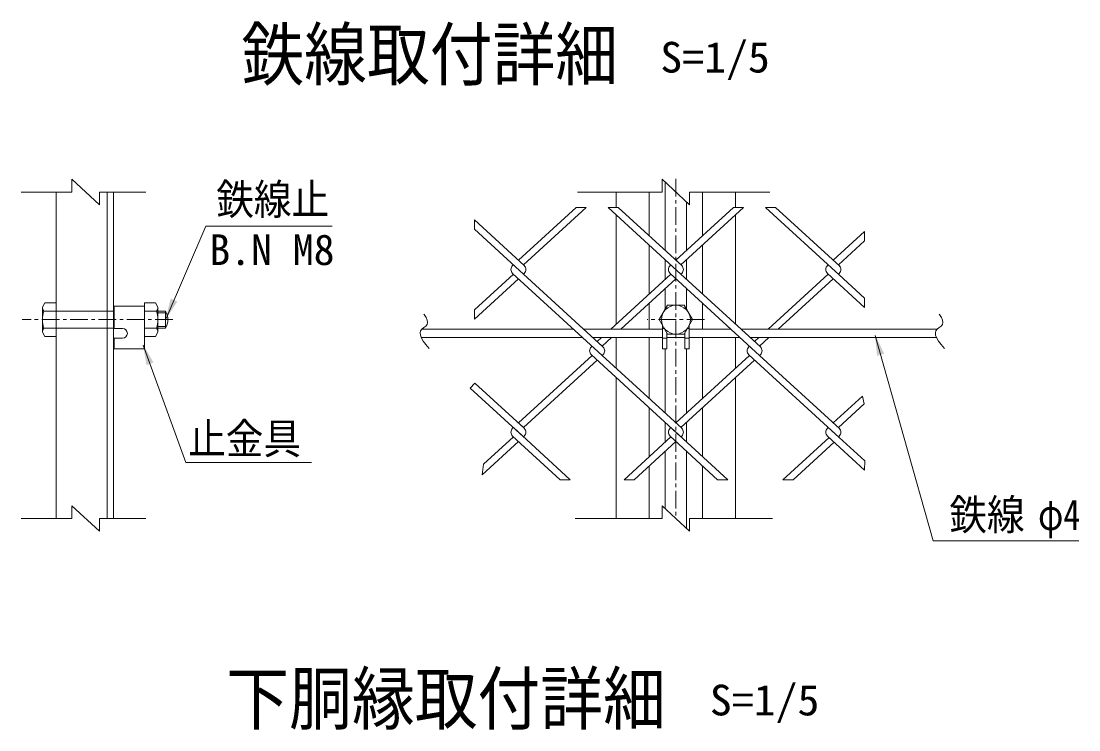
# Model space of a CAD drawing. Units: millimetres, scale not verified, with parts at other scales. Extents: x -4455 to 4455, y -3150 to 3150.
# Drawn here: x 1430 to 2922, y 526 to 1526 of the extents above; entities that cross this region are included whole.
import ezdxf
from ezdxf.enums import TextEntityAlignment as Align

# ---------------------------------------------------------------- set-up
doc = ezdxf.new("R2010")
doc.units = ezdxf.units.MM
doc.header["$LTSCALE"] = 20
doc.linetypes.add('DASHED', pattern=[7.5, 6, -1.5])
doc.linetypes.add('USER1', pattern=[2, 1.25, -0.25, 0.25, -0.25])
doc.layers.add('0-4_7詳細', color=7, linetype='Continuous', lineweight=18)
doc.styles.add('ＭＳ ゴシック', font='')
doc.styles.get('ＭＳ ゴシック').set_extended_font_data('MS Gothic')

msp = doc.modelspace()

# ---------------------------------------------------------------- linework, layer by layer
at = {"layer": '0-4_7詳細', "color": 4}
for p, q in [((1501.43, 1284.68), (1501.43, 1302.68)), ((1540.2, 1266.68), (1501.43, 1302.68)), ((2372.62, 1266.68), (2333.85, 1302.68)), ((2333.85, 1284.68), (2333.85, 1302.68)), ((1501.43, 1284.68), (1429.86, 1284.68)), ((1540.2, 1284.68), (1605.47, 1284.68)), ((1540.2, 1284.68), (1540.2, 1266.68)), ((2333.85, 1284.68), (2214.27, 1284.68)), ((2372.62, 1284.68), (2485.78, 1284.68)), ((2372.62, 1284.68), (2372.62, 1266.68)), ((1540.2, 806.18), (1501.43, 842.18)), ((1501.43, 824.18), (1501.43, 842.18)), ((2372.62, 806.18), (2333.85, 842.18)), ((2333.85, 824.18), (2333.85, 842.18)), ((1501.43, 824.18), (1429.86, 824.18)), ((1540.2, 824.18), (1605.47, 824.18)), ((1540.2, 824.18), (1540.2, 806.18)), ((2333.85, 824.18), (2211.03, 824.18)), ((2372.62, 824.18), (2372.62, 806.18)), ((2372.62, 824.18), (2489.43, 824.18))]:
    msp.add_line(p, q, dxfattribs=at)
at = {"layer": '0-4_7詳細'}
for p, q in [((2338.23, 1298.6), (2338.23, 1202.26)), ((1479.03, 1284.68), (1479.03, 824.18)), ((1551.03, 1284.68), (1551.03, 824.18)), ((1560.03, 1284.68), (1560.03, 824.18)), ((2269.23, 1284.68), (2269.23, 1263.07)), ((2315.73, 1284.68), (2315.73, 1222.87)), ((2390.73, 1284.68), (2390.73, 1222.87)), ((2437.23, 1284.68), (2437.23, 1263.07)), ((2368.23, 1270.75), (2368.23, 1202.26)), ((2269.23, 1252.46), (2269.23, 1098.52)), ((2437.23, 1252.46), (2437.23, 1098.52)), ((2315.73, 1209.85), (2315.73, 1141.13)), ((2390.73, 1209.85), (2390.73, 1141.13)), ((2338.23, 1189.23), (2338.23, 1161.74)), ((2346.13, 1182), (2345.06, 1181.02)), ((2346.13, 1182), (2345.06, 1181.02)), ((2368.23, 1189.23), (2368.23, 1161.74)), ((2338.23, 1148.72), (2338.23, 1119.46)), ((2368.23, 1148.72), (2368.23, 1119.46)), ((1459.83, 1122.46), (1463.15, 1128.22)), ((1459.83, 1086.94), (1459.83, 1122.46)), ((1463.15, 1128.22), (1479.03, 1128.22)), ((1479.03, 1081.18), (1479.03, 1128.22)), ((1561.05, 1123.66), (1561.05, 1092.16)), ((1561.05, 1123.66), (1603.65, 1123.66)), ((1603.65, 1081.18), (1603.65, 1128.22)), ((1619.52, 1128.22), (1603.65, 1128.22)), ((1603.65, 1123.66), (1603.65, 1063.66)), ((1622.85, 1122.46), (1619.52, 1128.22)), ((1622.85, 1086.94), (1622.85, 1122.46)), ((2315.73, 1128.11), (2315.73, 1091.35)), ((2390.73, 1128.11), (2390.73, 1091.35)), ((1461.89, 1116.7), (1479.03, 1116.7)), ((1620.79, 1116.7), (1603.65, 1116.7)), ((1622.85, 1116.7), (1633.51, 1116.7)), ((1633.51, 1092.7), (1633.51, 1116.7)), ((1461.89, 1092.7), (1479.03, 1092.7)), ((1561.05, 1092.16), (1572.9, 1092.16)), ((1620.79, 1092.7), (1603.65, 1092.7)), ((1622.85, 1092.7), (1633.51, 1092.7)), ((1994.91, 1091.35), (2208.82, 1091.35)), ((2223.03, 1091.35), (2334.48, 1091.35)), ((2334.48, 1096.44), (2334.48, 1063.66)), ((2336.95, 1092.16), (2334.48, 1092.16)), ((2369.51, 1092.16), (2371.98, 1092.16)), ((2371.98, 1096.44), (2371.98, 1063.66)), ((2371.98, 1091.35), (2430.84, 1091.35)), ((2445.05, 1091.35), (2721.58, 1091.35)), ((1459.83, 1086.94), (1463.15, 1081.18)), ((1463.15, 1081.18), (1479.03, 1081.18)), ((1560.03, 956.35), (1560.03, 1076.35)), ((1561.05, 1078.66), (1561.05, 1063.66)), ((1561.05, 1078.66), (1572.9, 1078.66)), ((1994.18, 1079.35), (2221.91, 1079.35)), ((2236.12, 1079.35), (2334.48, 1079.35)), ((2269.23, 1079.35), (2269.23, 1035.99)), ((2315.73, 1079.35), (2315.73, 993.38)), ((2340.48, 1078.66), (2334.48, 1078.66)), ((2340.48, 1086.05), (2340.48, 1063.66)), ((2340.48, 1079.35), (2365.98, 1079.35)), ((2365.98, 1078.66), (2371.98, 1078.66)), ((2371.98, 1079.35), (2443.94, 1079.35)), ((2390.73, 1079.35), (2390.73, 993.38)), ((2437.23, 1079.35), (2437.23, 1035.99)), ((2458.15, 1079.35), (2720.85, 1079.35)), ((1561.05, 1063.66), (1603.65, 1063.66)), ((2340.48, 1063.66), (2334.48, 1063.66)), ((2338.23, 1063.66), (2338.23, 972.76)), ((2368.23, 1063.66), (2368.23, 972.76)), ((2269.23, 1022.97), (2269.23, 824.18)), ((2437.23, 1022.97), (2437.23, 824.18)), ((2315.73, 980.36), (2315.73, 911.63)), ((2390.73, 980.36), (2390.73, 911.63)), ((2338.23, 959.74), (2338.23, 932.25)), ((2368.23, 959.74), (2368.23, 932.25)), ((2338.23, 919.23), (2338.23, 838.1)), ((2368.23, 919.23), (2368.23, 810.25)), ((2315.73, 898.61), (2315.73, 824.18)), ((2390.73, 898.61), (2390.73, 824.18))]:
    msp.add_line(p, q, dxfattribs=at)
at = {"layer": '0-4_7詳細', "color": 1, "linetype": 'USER1'}
for p, q in [((2353.23, 1303.45), (2353.23, 824.18)), ((1643.9, 1104.7), (1431.41, 1104.7)), ((2393.53, 1104.7), (2312.88, 1104.7))]:
    msp.add_line(p, q, dxfattribs=at)
at = {"layer": '0-4_7詳細', "color": 3}
for p, q in [((2212.57, 1263.07), (2131.2, 1188.51)), ((2226.78, 1263.07), (2138.31, 1182)), ((2226.78, 1263.07), (2212.57, 1263.07)), ((2360.34, 1168.98), (2257.65, 1263.07)), ((2271.86, 1263.07), (2257.65, 1263.07)), ((2361.41, 1181.02), (2271.86, 1263.07)), ((2434.6, 1263.07), (2353.23, 1188.51)), ((2448.81, 1263.07), (2360.34, 1182)), ((2448.81, 1263.07), (2434.6, 1263.07)), ((2583.44, 1168), (2479.68, 1263.07)), ((2493.89, 1263.07), (2479.68, 1263.07)), ((2584.51, 1180.04), (2493.89, 1263.07)), ((2139.38, 1181.02), (2069.09, 1245.43)), ((2069.09, 1245.43), (2069.09, 1232.41)), ((2138.31, 1168.98), (2069.09, 1232.41)), ((2619.43, 1228.99), (2575.26, 1188.51)), ((2619.43, 1215.97), (2619.43, 1228.99)), ((2619.43, 1215.97), (2582.36, 1182)), ((2124.1, 1182), (2123.03, 1181.02)), ((2124.1, 1182), (2123.03, 1181.02)), ((2124.1, 1182), (2123.03, 1181.02)), ((2124.1, 1182), (2123.03, 1181.02)), ((2361.41, 1181.02), (2353.23, 1188.51)), ((2568.15, 1182), (2567.08, 1181.02)), ((2568.15, 1182), (2567.08, 1181.02)), ((2124.1, 1168.98), (2069.09, 1118.57)), ((2249.32, 1054.23), (2123.03, 1169.96)), ((2139.38, 1169.96), (2138.31, 1168.98)), ((2250.39, 1066.27), (2138.31, 1168.98)), ((2346.13, 1168.98), (2261.41, 1091.35)), ((2471.35, 1054.23), (2345.06, 1169.96)), ((2361.41, 1169.96), (2360.34, 1168.98)), ((2472.42, 1066.27), (2360.34, 1168.98)), ((2568.15, 1168.98), (2483.44, 1091.35)), ((2619.43, 1121.99), (2567.08, 1169.96)), ((2583.43, 1169.96), (2582.36, 1168.98)), ((2619.43, 1135.01), (2583.44, 1168)), ((2131.2, 1162.47), (2069.09, 1105.55)), ((2353.23, 1162.47), (2275.62, 1091.35)), ((2575.26, 1162.47), (2497.65, 1091.35)), ((2619.43, 1121.99), (2619.43, 1135.01)), ((2069.09, 1118.57), (2069.09, 1105.55)), ((2248.31, 1079.35), (2242.22, 1073.76)), ((2262.52, 1079.35), (2249.32, 1067.25)), ((2470.34, 1079.35), (2464.25, 1073.76)), ((2484.55, 1079.35), (2471.35, 1067.25)), ((2235.11, 1067.25), (2234.04, 1066.27)), ((2235.11, 1067.25), (2234.04, 1066.27)), ((2250.39, 1066.27), (2242.22, 1073.76)), ((2457.14, 1067.25), (2456.07, 1066.27)), ((2457.14, 1067.25), (2456.07, 1066.27)), ((2235.11, 1054.23), (2131.2, 959.02)), ((2242.22, 1047.72), (2138.31, 952.51)), ((2360.34, 939.49), (2234.04, 1055.21)), ((2250.39, 1055.21), (2249.32, 1054.23)), ((2361.41, 951.53), (2249.32, 1054.23)), ((2457.14, 1054.23), (2353.23, 959.02)), ((2464.25, 1047.72), (2360.34, 952.51)), ((2583.44, 938.51), (2456.07, 1055.21)), ((2472.42, 1055.21), (2471.35, 1054.23)), ((2584.51, 950.55), (2471.35, 1054.23)), ((2069.86, 1015.23), (2063.33, 1008.19)), ((2139.38, 951.53), (2069.86, 1015.23)), ((2138.31, 939.49), (2063.33, 1008.19)), ((2616.27, 996.6), (2575.26, 959.02)), ((2619.02, 986.09), (2582.36, 952.51)), ((2616.27, 996.6), (2619.02, 986.09)), ((2139.38, 951.53), (2131.2, 959.02)), ((2124.1, 952.51), (2123.03, 951.53)), ((2124.1, 952.51), (2123.03, 951.53)), ((2190.12, 878.99), (2123.03, 940.47)), ((2204.33, 878.99), (2124.1, 952.51)), ((2139.38, 940.47), (2138.31, 939.49)), ((2346.13, 952.51), (2345.06, 951.53)), ((2346.13, 952.51), (2345.06, 951.53)), ((2412.15, 878.99), (2345.06, 940.47)), ((2426.36, 878.99), (2346.13, 952.51)), ((2361.41, 940.47), (2360.34, 939.49)), ((2568.15, 952.51), (2567.08, 951.53)), ((2568.15, 952.51), (2567.08, 951.53)), ((2575.26, 932.98), (2567.08, 940.47)), ((2619.35, 892.57), (2567.08, 940.47)), ((2619.58, 905.39), (2568.15, 952.51)), ((2583.43, 940.47), (2582.36, 939.49)), ((2583.43, 940.47), (2582.36, 939.49)), ((2131.2, 932.98), (2079.85, 885.92)), ((2346.13, 939.49), (2280.1, 878.99)), ((2353.23, 932.98), (2294.31, 878.99)), ((2569.23, 938.51), (2504.27, 878.99)), ((2576.33, 931.99), (2518.48, 878.99)), ((2619.58, 905.39), (2619.35, 892.57)), ((2204.33, 878.99), (2190.12, 878.99)), ((2294.31, 878.99), (2280.1, 878.99)), ((2426.36, 878.99), (2412.15, 878.99)), ((2518.48, 878.99), (2504.27, 878.99))]:
    msp.add_line(p, q, dxfattribs=at)
at = {"layer": '0-4_7詳細', "color": 3, "linetype": 'DASHED'}
for p, q in [((1479.03, 1116.7), (1561.05, 1116.7)), ((1479.03, 1092.7), (1561.05, 1092.7))]:
    msp.add_line(p, q, dxfattribs=at)
at = {"layer": '0-4_7詳細', "color": 1}
for p, q in [((1622.85, 1114.3), (1634.72, 1114.3)), ((1622.85, 1095.1), (1634.72, 1095.1))]:
    msp.add_line(p, q, dxfattribs=at)
for points in [[(1868.41, 1236.67), (1690.32, 1236.67), (1634.3, 1106.54)], [(2921.54, 792.87), (2716.04, 792.87), (2634.39, 1082.14)], [(1839.23, 903.17), (1662.28, 903.17), (1602.06, 1068.68)]]:
    msp.add_lwpolyline(points, dxfattribs=at)
at = {"layer": '0-4_7詳細', "color": 3}
msp.add_lwpolyline([(2329.71, 1104.7), (2341.47, 1125.07), (2364.99, 1125.07), (2376.75, 1104.7), (2364.99, 1084.33), (2341.47, 1084.33)], close=True, dxfattribs=at)
at = {"layer": '0-4_7詳細', "color": 4}
for points in [[(1997.98, 1112.44), (1998.29, 1112.06), (2000.96, 1107.86), (2002.52, 1104.1), (2002.99, 1100.78), (2002.37, 1097.91), (2000.65, 1095.48), (1997.83, 1093.49), (1995, 1091.48), (1993.25, 1089), (1992.57, 1086.04), (1992.96, 1082.61), (1994.43, 1078.7), (1996.97, 1074.32), (2000.58, 1069.46), (2005.27, 1064.13)], [(2724.65, 1112.44), (2724.96, 1112.06), (2727.62, 1107.86), (2729.19, 1104.1), (2729.66, 1100.78), (2729.03, 1097.91), (2727.31, 1095.48), (2724.49, 1093.49), (2721.67, 1091.48), (2719.91, 1089), (2719.23, 1086.04), (2719.62, 1082.61), (2721.09, 1078.7), (2723.63, 1074.32), (2727.25, 1069.46), (2731.93, 1064.13)]]:
    msp.add_lwpolyline(points, dxfattribs=at)
at = {"layer": '0-4_7詳細'}
for points in [[(1622.85, 1086.94), (1619.52, 1081.18), (1603.65, 1081.18)], [(2365.98, 1086.05), (2365.98, 1063.66), (2371.98, 1063.66)]]:
    msp.add_lwpolyline(points, dxfattribs=at)
at = {"layer": '0-4_7詳細', "color": 3}
msp.add_lwpolyline([(2124.1, 939.49), (2081.89, 900.81), (2079.85, 885.92)], dxfattribs=at)
msp.add_circle((2353.23, 1104.7), 20.4, dxfattribs=at)
for centre, start, end in [((2128.1, 1175.49), 132.5, 227.5), ((2134.31, 1175.49), 312.5, 47.5), ((2350.12, 1175.49), 132.5, 227.5), ((2356.34, 1175.49), 312.5, 47.5), ((2572.15, 1175.49), 132.5, 227.5), ((2578.37, 1175.49), 312.5, 47.5), ((2239.11, 1060.74), 132.5, 227.5), ((2245.33, 1060.74), 312.5, 47.5), ((2461.14, 1060.74), 132.5, 227.5), ((2467.35, 1060.74), 312.5, 47.5), ((2128.1, 946), 132.5, 227.5), ((2134.31, 946), 312.5, 47.5), ((2350.12, 946), 132.5, 227.5), ((2356.34, 946), 312.5, 47.5), ((2572.15, 946), 132.5, 227.5), ((2578.37, 946), 312.5, 47.5)]:
    msp.add_arc(centre, 7.5, start, end, dxfattribs=at)
at = {"layer": '0-4_7詳細'}
for centre, radius, start, end in [((1468.91, 1122.46), 9.09, 180, 219.3382), ((1613.76, 1122.46), 9.09, 320.6618, 0), ((1495.83, 1104.7), 36, 160.52878, 199.47122), ((1586.85, 1104.7), 36, 340.52878, 19.47122), ((1612.72, 1104.7), 24, 330, 30), ((1468.91, 1086.94), 9.09, 140.6618, 180), ((1572.9, 1085.41), 6.75, 270, 90), ((1613.76, 1086.94), 9.09, 0, 39.3382)]:
    msp.add_arc(centre, radius, start, end, dxfattribs=at)
at = {"layer": '0-4_7詳細', "color": 1}
for points in [[(1633.51, 1104.7), (1640.59, 1134.32), (1650.15, 1130.2)], [(2633.85, 1084.07), (2647.01, 1056.61), (2636.99, 1053.78)], [(1601.37, 1070.56), (1616.53, 1044.15), (1606.74, 1040.59)]]:
    msp.add_solid(points, dxfattribs=at)

# ---------------------------------------------------------------- texts
at = {"layer": '0-4_7詳細', "style": 'ＭＳ ゴシック', "width": 0.9}
for s, p in [('鉄線取付詳細', (1740.41, 1421.27)), ('下胴縁取付詳細', (1719.23, 512.53))]:
    msp.add_text(s, height=72.14, dxfattribs=at).set_placement(p, align=Align.BOTTOM_LEFT)
at = {"layer": '0-4_7詳細', "color": 3, "style": 'ＭＳ ゴシック'}
for s, width, p in [('S=1/5', 1.05, (2331.28, 1440.26)), ('鉄線止', 0.9, (1705.01, 1239.86)), ('止金具', 0.9, (1665.31, 902.23)), ('鉄線', 0.9, (2738.87, 795.04)), ('φ4', 0.8, (2863.97, 795.04)), ('S=1/5', 1.05, (2401.16, 533.49))]:
    msp.add_text(s, height=43.26, dxfattribs=dict(at, width=width)).set_placement(p, align=Align.BOTTOM_LEFT)
msp.add_text('B.N M8', height=43.26, dxfattribs=at).set_placement((1695.26, 1168.82), align=Align.BOTTOM_LEFT)

doc.saveas('drawing.dxf')
